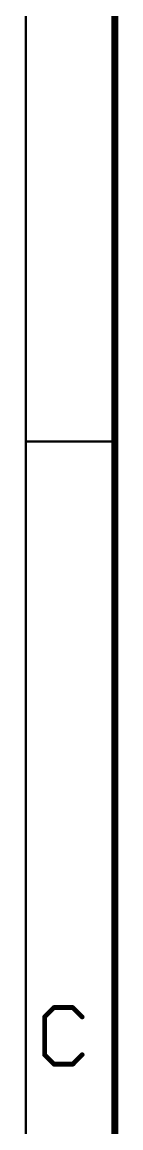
# Model space of a CAD drawing. Extents: x 0 to 388, y 0 to 261.
# Drawn here: x 383.49 to 387.5, y 126.26 to 173.28 of the extents above; entities that cross this region are included whole.
import ezdxf

# ---------------------------------------------------------------- set-up
doc = ezdxf.new("R2010")
doc.units = 0
doc.layers.add('94', color=14, linetype='CONTINUOUS')

msp = doc.modelspace()

# ---------------------------------------------------------------- linework, layer by layer
at = {"layer": '94'}
for points, const_width in [([(387.35, 0), (387.35, 260.35)], 0.3), ([(383.54, 3.81), (383.54, 256.54)], 0.1), ([(387.35, 155.448), (383.54, 155.448)], 0.1), ([(384.7465, 131.3805), (384.345, 130.979)], 0.2032), ([(385.5494, 131.3805), (384.7465, 131.3805)], 0.2032), ([(385.9509, 130.979), (385.5494, 131.3805)], 0.2032), ([(384.345, 130.979), (384.345, 129.3731)], 0.2032), ([(384.345, 129.3731), (384.7465, 128.9716)], 0.2032), ([(385.5494, 128.9716), (385.9509, 129.3731)], 0.2032), ([(384.7465, 128.9716), (385.5494, 128.9716)], 0.2032)]:
    msp.add_lwpolyline(points, dxfattribs=dict(at, const_width=const_width))
for points, const_width in [([(383.54, 155.473, 1), (383.54, 155.423)], 0.05), ([(387.35, 155.423, 1), (387.35, 155.473)], 0.05), ([(384.7465, 131.4313, 1), (384.7465, 131.3297)], 0.1016), ([(384.7824, 131.3445, 1), (384.7105, 131.4164)], 0.1016), ([(385.5853, 131.4164, 1), (385.5135, 131.3445)], 0.1016), ([(385.5494, 131.3297, 1), (385.5494, 131.4313)], 0.1016), ([(384.3958, 130.979, 1), (384.2942, 130.979)], 0.1016), ([(384.3091, 131.0149, 1), (384.3809, 130.9431)], 0.1016), ([(385.915, 130.9431, 1), (385.9868, 131.0149)], 0.1016), ([(384.3809, 129.409, 1), (384.3091, 129.3372)], 0.1016), ([(384.2942, 129.3731, 1), (384.3958, 129.3731)], 0.1016), ([(385.9868, 129.3372, 1), (385.915, 129.409)], 0.1016), ([(384.7465, 129.0224, 1), (384.7465, 128.9208)], 0.1016), ([(384.7105, 128.9357, 1), (384.7824, 129.0075)], 0.1016), ([(385.5135, 129.0075, 1), (385.5853, 128.9357)], 0.1016), ([(385.5494, 128.9208, 1), (385.5494, 129.0224)], 0.1016)]:
    msp.add_lwpolyline(points, format="xyb", dxfattribs=dict(at, const_width=const_width))

doc.saveas('drawing.dxf')
